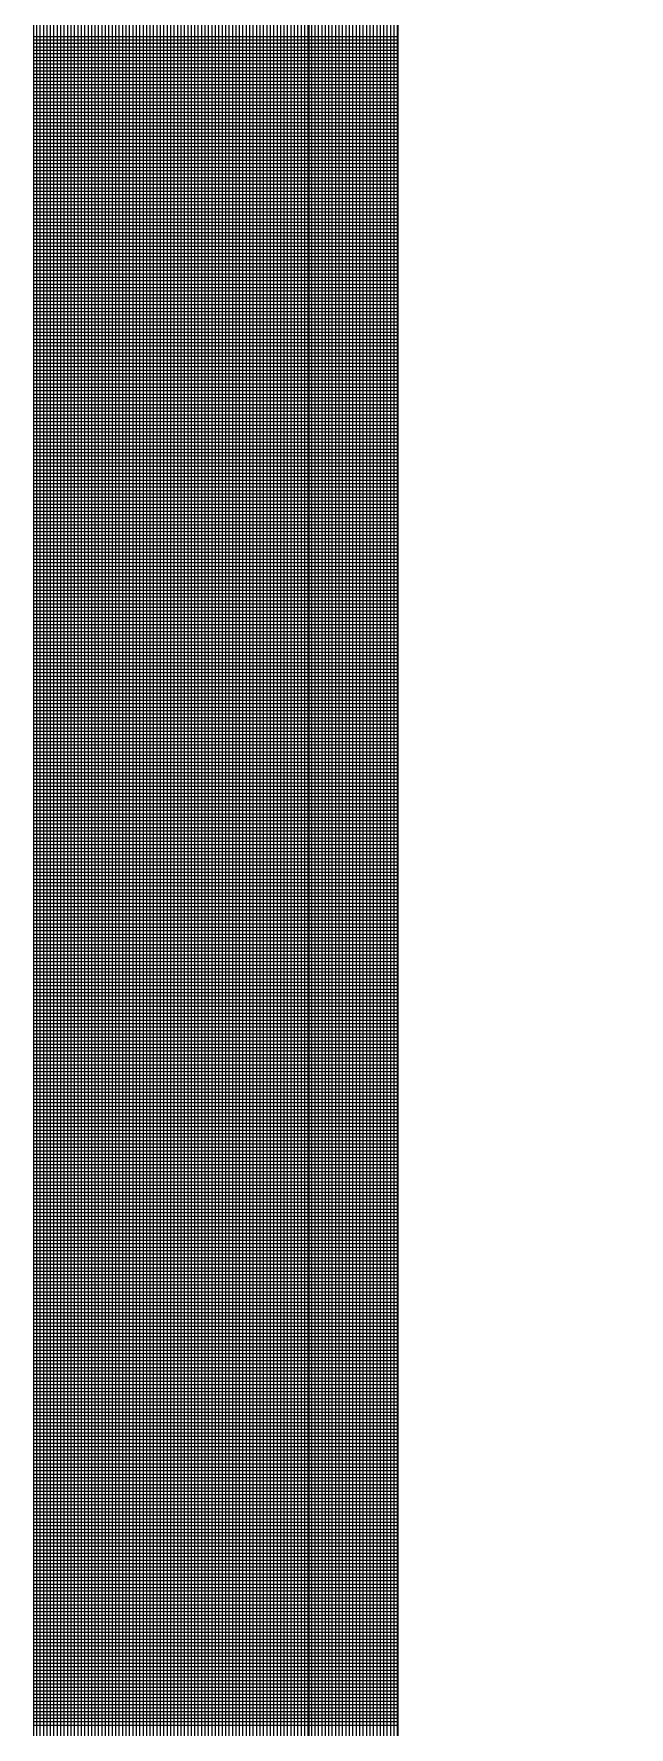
# Model space of a CAD drawing. Header units: inches. Extents: x -675 to 1187, y -924 to 1124.
# Drawn here: x -675.4 to -653.7, y 828.7 to 890.2 of the extents above; entities that cross this region are included whole.
import ezdxf

# ---------------------------------------------------------------- set-up
doc = ezdxf.new("R2010")
doc.units = ezdxf.units.IN
doc.header["$MEASUREMENT"] = 0
doc.layers.add('Base_dwg', color=8, linetype='Continuous', lineweight=9)
doc.layers.add('core and shell', color=50, linetype='Continuous', lineweight=9)

# ---------------------------------------------------------------- blocks, each defined once
blk = doc.blocks.new('Base_dwg-531197-Level 1 Copy 1')
at = {"layer": 'core and shell'}
blk.add_line((335.411, 359.899), (335.411, 1861.472), dxfattribs=at)
at = {"layer": 'core and shell', "flags": 128}
for points in [[(335.145, 326.449), (335.145, 359.898), (335.145, 1861.473), (335.145, 1894.858)], [(335.27, 326.25), (335.27, 359.899), (335.27, 1861.472), (335.27, 1895.058)], [(335.395, 326.052), (335.395, 359.899), (335.395, 1861.472), (335.395, 1895.256)], [(334.77, 327.058), (334.77, 359.896), (334.77, 1861.475), (334.77, 1894.249)], [(334.895, 326.853), (334.895, 359.897), (334.895, 1861.474), (334.895, 1894.454), (347.067, 1894.454)], [(335.02, 326.65), (335.02, 359.897), (335.02, 1861.474), (335.02, 1894.657)], [(334.395, 327.681), (334.395, 359.894), (334.395, 1861.477), (334.395, 1893.625)], [(334.52, 327.472), (334.52, 359.895), (334.52, 1861.477), (334.52, 1893.835), (346.582, 1893.835)], [(334.645, 327.264), (334.645, 359.896), (334.645, 1861.476), (334.645, 1894.043)], [(334.145, 328.107), (334.145, 359.893), (334.145, 1861.479), (334.145, 1893.2)], [(334.27, 327.893), (334.27, 359.894), (334.27, 1861.478), (334.27, 1893.413)], [(333.77, 328.758), (333.77, 359.891), (333.77, 1861.481), (333.77, 1892.547)], [(333.895, 328.539), (333.895, 359.892), (333.895, 1861.48), (333.895, 1892.767)], [(334.02, 328.322), (334.02, 359.893), (334.02, 1861.479), (334.02, 1892.984)], [(333.395, 329.429), (333.395, 359.89), (333.395, 1861.483), (333.395, 1891.876)], [(345.313, 329.206), (333.52, 329.206), (333.52, 359.89), (333.52, 1861.482), (333.52, 1892.102)], [(333.645, 328.98), (333.645, 359.891), (333.645, 1861.482), (333.645, 1892.326), (345.474, 1892.326)], [(333.02, 330.118), (333.02, 359.888), (333.02, 1861.485), (333.02, 1891.186)], [(333.145, 329.886), (333.145, 359.888), (333.145, 1861.484), (333.145, 1891.418)], [(333.27, 329.656), (333.27, 359.889), (333.27, 1861.484), (333.27, 1891.648)], [(332.77, 330.589), (332.77, 359.887), (332.77, 1861.486), (332.77, 1890.715)], [(332.895, 330.353), (332.895, 359.887), (332.895, 1861.486), (332.895, 1890.952), (344.527, 1890.952)], [(332.395, 331.315), (332.395, 359.885), (332.395, 1861.489), (332.395, 1889.989)], [(332.52, 331.07), (332.52, 359.885), (332.52, 1861.488), (332.52, 1890.233)], [(344.211, 330.831), (332.645, 330.831), (332.645, 359.886), (332.645, 1861.487), (332.645, 1890.475)], [(332.145, 331.811), (332.145, 359.884), (332.145, 1861.49), (332.145, 1889.492)], [(332.27, 331.561), (332.27, 359.884), (332.27, 1861.489), (332.27, 1889.742)], [(343.116, 332.581), (331.77, 332.581), (331.77, 359.882), (331.77, 1861.492), (331.77, 1888.726)], [(331.895, 332.318), (331.895, 359.882), (331.895, 1861.491), (331.895, 1888.984)], [(332.02, 332.063), (332.02, 359.883), (332.02, 1861.491), (332.02, 1889.24)], [(331.52, 333.101), (331.52, 359.881), (331.52, 1861.493), (331.52, 1888.201), (342.81, 1888.201)], [(342.967, 332.831), (331.645, 332.831), (331.645, 359.881), (331.645, 1861.493), (331.645, 1888.465)], [(331.27, 333.639), (331.27, 359.879), (331.27, 1861.495), (331.27, 1887.663)], [(331.395, 333.368), (331.395, 359.88), (331.395, 1861.494), (331.395, 1887.933)], [(331.02, 334.19), (331.02, 359.878), (331.02, 1861.496), (331.02, 1887.111)], [(331.145, 333.913), (331.145, 359.879), (331.145, 1861.496), (331.145, 1887.389)], [(330.645, 335.043), (330.645, 359.876), (330.645, 1861.498), (330.645, 1886.257)], [(330.77, 334.755), (330.77, 359.877), (330.77, 1861.498), (330.77, 1886.546)], [(330.895, 334.471), (330.895, 359.878), (330.895, 1861.497), (330.895, 1886.83), (342.034, 1886.83)], [(330.395, 335.632), (330.395, 359.875), (330.395, 1861.5), (330.395, 1885.668)], [(341.575, 335.331), (330.52, 335.331), (330.52, 359.876), (330.52, 1861.499), (330.52, 1885.965)], [(330.145, 336.237), (330.145, 359.874), (330.145, 1861.501), (330.145, 1885.063)], [(330.27, 335.932), (330.27, 359.875), (330.27, 1861.5), (330.27, 1885.368)], [(329.895, 336.86), (329.895, 359.873), (329.895, 1861.503), (329.895, 1884.439)], [(330.02, 336.546), (330.02, 359.873), (330.02, 1861.502), (330.02, 1884.753)], [(329.645, 337.504), (329.645, 359.872), (329.645, 1861.504), (329.645, 1883.795)], [(329.77, 337.18), (329.77, 359.872), (329.77, 1861.503), (329.77, 1884.119)], [(340.349, 337.831), (329.52, 337.831), (329.52, 359.871), (329.52, 1861.505), (329.52, 1883.465)], [(329.27, 338.509), (329.27, 359.87), (329.27, 1861.506), (329.27, 1882.789)], [(329.395, 338.168), (329.395, 359.87), (329.395, 1861.505), (329.395, 1883.13)], [(339.741, 339.206), (329.02, 339.206), (329.02, 359.869), (329.02, 1861.508), (329.02, 1882.088)], [(329.145, 338.856), (329.145, 359.869), (329.145, 1861.507), (329.145, 1882.442)], [(328.77, 339.937), (328.77, 359.867), (328.77, 1861.509), (328.77, 1881.36)], [(328.895, 339.57), (328.895, 359.868), (328.895, 1861.508), (328.895, 1881.728)], [(328.645, 340.312), (328.645, 359.867), (328.645, 1861.51), (328.645, 1880.985)], [(338.983, 341.081), (328.395, 341.081), (328.395, 359.866), (328.395, 1861.511), (328.395, 1880.211), (338.979, 1880.211)], [(328.52, 340.694), (328.52, 359.866), (328.52, 1861.51), (328.52, 1880.602)], [(328.27, 341.485), (328.27, 359.865), (328.27, 1861.512), (328.27, 1879.811)], [(328.02, 342.314), (328.02, 359.864), (328.02, 1861.513), (328.02, 1878.982)], [(328.145, 341.894), (328.145, 359.864), (328.145, 1861.512), (328.145, 1879.401)], [(338.52, 1138.188), (338.52, 1143.063), (338.52, 1208.938), (338.52, 1861.502), (338.52, 1879.024)], [(338.645, 1208.938), (338.645, 1861.501), (338.645, 1879.373)], [(327.895, 342.744), (327.895, 359.863), (327.895, 1861.514), (327.895, 1878.551)], [(338.27, 1138.188), (338.27, 1143.063), (338.27, 1208.938), (338.27, 1861.504), (338.27, 1878.302)], [(338.395, 1138.188), (338.395, 1143.063), (338.395, 1208.938), (338.395, 1861.503), (338.395, 1878.667)], [(327.645, 343.64), (327.645, 359.862), (327.645, 1861.515), (327.645, 1877.654)], [(327.77, 343.186), (327.77, 359.863), (327.77, 1861.515), (327.77, 1878.109)], [(338.145, 1138.188), (338.145, 1143.063), (338.145, 1208.938), (338.145, 1861.504), (338.145, 1877.928)], [(327.52, 344.108), (327.52, 359.861), (327.52, 1861.516), (327.52, 1877.186)], [(337.895, 1138.188), (337.895, 1143.063), (337.895, 1208.938), (337.895, 1861.506), (337.895, 1877.151)], [(338.02, 1138.188), (338.02, 1143.063), (338.02, 1208.938), (338.02, 1861.505), (338.02, 1877.545)], [(327.395, 344.591), (327.395, 359.861), (327.395, 1861.517), (327.395, 1876.703), (337.778, 1876.703)], [(337.77, 1138.188), (337.77, 1143.063), (337.77, 1208.938), (337.77, 1861.506), (337.77, 1876.747)], [(327.27, 345.09), (327.27, 359.86), (327.27, 1861.517), (327.27, 1876.204), (337.628, 1876.204)], [(337.52, 1138.188), (337.52, 1143.063), (337.52, 1208.938), (337.52, 1861.508), (337.52, 1875.903)], [(337.645, 1138.188), (337.645, 1143.063), (337.645, 1208.938), (337.645, 1861.507), (337.645, 1876.331), (341.044, 1876.331)], [(327.02, 346.144), (327.02, 359.859), (327.02, 1861.519), (327.02, 1875.15)], [(327.145, 345.607), (327.145, 359.86), (327.145, 1861.518), (327.145, 1875.687)], [(337.395, 1138.188), (337.395, 1143.063), (337.395, 1208.938), (337.395, 1861.508), (337.395, 1875.461), (340.776, 1875.461)], [(337.177, 346.706), (326.895, 346.706), (326.895, 359.858), (326.895, 1861.519), (326.895, 1874.591)], [(337.145, 1138.188), (337.145, 1143.063), (337.145, 1208.938), (337.145, 1861.51), (337.145, 1874.53)], [(337.27, 1138.188), (337.27, 1143.063), (337.27, 1208.938), (337.27, 1861.509), (337.27, 1875.004)], [(326.77, 347.286), (326.77, 359.858), (326.77, 1861.52), (326.77, 1874.007)], [(337.02, 1138.188), (337.02, 1143.063), (337.02, 1208.938), (337.02, 1861.51), (337.02, 1874.039)], [(326.645, 347.898), (326.645, 359.857), (326.645, 1861.521), (326.645, 1873.395)], [(336.895, 1138.188), (336.895, 1143.063), (336.895, 1208.938), (336.895, 1861.511), (336.895, 1873.526)], [(326.52, 348.543), (326.52, 359.857), (326.52, 1861.522), (326.52, 1872.75)], [(336.77, 1138.188), (336.77, 1143.063), (336.77, 1208.938), (336.77, 1861.512), (336.77, 1872.991)], [(336.645, 1138.188), (336.645, 1143.063), (336.645, 1208.938), (336.645, 1861.512), (336.645, 1872.429)], [(326.395, 349.226), (326.395, 359.856), (326.395, 1861.522), (326.395, 1872.066)], [(336.52, 1138.188), (336.52, 1143.063), (336.52, 1208.938), (336.52, 1861.513), (336.52, 1871.837), (339.841, 1871.831)], [(336.432, 349.956), (326.27, 349.956), (326.27, 359.855), (326.27, 1861.523), (326.27, 1871.337), (336.431, 1871.337)], [(336.395, 1138.188), (336.395, 1143.063), (336.395, 1208.938), (336.395, 1861.514), (336.395, 1871.21), (339.708, 1871.21)], [(326.145, 350.74), (326.145, 359.855), (326.145, 1861.524), (326.145, 1870.551)], [(336.27, 1138.188), (336.27, 1143.063), (336.27, 1208.938), (336.27, 1861.514), (336.27, 1870.54)], [(326.02, 351.597), (326.02, 359.854), (326.02, 1861.524), (326.02, 1869.695)], [(336.145, 1208.938), (336.145, 1861.515), (336.145, 1869.818)], [(336.02, 1208.938), (336.02, 1861.516), (336.02, 1869.03)], [(325.895, 352.548), (325.895, 359.854), (325.895, 1861.525), (325.895, 1868.744)], [(335.895, 1208.938), (335.895, 1861.517), (335.895, 1868.154)], [(325.77, 353.633), (325.77, 359.853), (325.77, 1861.526), (325.77, 1867.659)], [(335.77, 1208.938), (335.77, 1861.517), (335.77, 1867.153)], [(325.645, 354.931), (325.645, 359.852), (325.645, 1861.526), (325.645, 1866.363)], [(335.645, 1208.938), (335.645, 1861.518), (335.645, 1865.954)], [(325.52, 356.653), (325.52, 359.852), (325.52, 1861.527), (325.52, 1864.644)], [(335.52, 1208.938), (335.52, 1861.519), (335.52, 1864.353)], [(335.412, 359.831), (325.411, 359.831), (325.411, 359.851), (325.411, 1861.528), (325.412, 1861.556)], [(335.416, 1861.528), (335.416, 1861.519), (335.416, 1208.938), (338.662, 1208.938), (338.662, 1861.501)], [(338.665, 1814.081), (335.411, 1814.081), (325.411, 1814.081)], [(338.665, 1813.956), (335.411, 1813.956), (325.411, 1813.956)], [(338.665, 1813.831), (335.411, 1813.831), (325.411, 1813.831)], [(338.665, 1813.706), (335.411, 1813.706), (325.411, 1813.706)], [(338.665, 1813.581), (335.411, 1813.581), (325.411, 1813.581)], [(338.665, 1813.456), (335.411, 1813.456), (325.411, 1813.456)], [(338.665, 1813.331), (335.411, 1813.331), (325.411, 1813.331)], [(338.665, 1813.206), (335.411, 1813.206), (325.411, 1813.206)], [(338.665, 1813.081), (335.411, 1813.081), (325.411, 1813.081)], [(338.665, 1812.956), (335.411, 1812.956), (325.411, 1812.956)], [(338.665, 1812.831), (335.411, 1812.831), (325.411, 1812.831)], [(338.665, 1812.706), (335.411, 1812.706), (325.411, 1812.706)], [(338.665, 1812.581), (335.411, 1812.581), (325.411, 1812.581)], [(338.665, 1812.456), (335.411, 1812.456), (325.411, 1812.456)], [(338.665, 1812.331), (335.411, 1812.331), (325.411, 1812.331)], [(338.665, 1812.206), (335.411, 1812.206), (325.411, 1812.206)], [(338.665, 1812.081), (335.411, 1812.081), (325.411, 1812.081)], [(338.665, 1811.956), (335.411, 1811.956), (325.411, 1811.956)], [(338.665, 1811.831), (335.411, 1811.831), (325.411, 1811.831)], [(338.665, 1811.706), (335.411, 1811.706), (325.411, 1811.706)], [(338.665, 1811.581), (335.411, 1811.581), (325.411, 1811.581)], [(338.665, 1811.456), (335.411, 1811.456), (325.411, 1811.456)], [(338.665, 1811.331), (335.411, 1811.331), (325.411, 1811.331)], [(338.665, 1811.206), (335.411, 1811.206), (325.411, 1811.206)], [(338.665, 1811.081), (335.411, 1811.081), (325.411, 1811.081)], [(338.665, 1810.956), (335.411, 1810.956), (325.411, 1810.956)], [(338.665, 1810.831), (335.411, 1810.831), (325.411, 1810.831)], [(338.665, 1810.706), (335.411, 1810.706), (325.411, 1810.706)], [(338.665, 1810.581), (335.411, 1810.581), (325.411, 1810.581)], [(338.665, 1810.456), (335.411, 1810.456), (325.411, 1810.456)], [(338.665, 1810.331), (335.411, 1810.331), (325.411, 1810.331)], [(338.665, 1810.206), (335.411, 1810.206), (325.411, 1810.206)], [(338.665, 1810.081), (335.411, 1810.081), (325.411, 1810.081)], [(338.665, 1809.956), (335.411, 1809.956), (325.411, 1809.956)], [(338.665, 1809.831), (335.411, 1809.831), (325.411, 1809.831)], [(338.665, 1809.706), (335.411, 1809.706), (325.411, 1809.706)], [(338.665, 1809.581), (335.411, 1809.581), (325.411, 1809.581)], [(338.665, 1809.456), (335.411, 1809.456), (325.411, 1809.456)], [(338.665, 1809.331), (335.411, 1809.331), (325.411, 1809.331)], [(338.665, 1809.206), (335.411, 1809.206), (325.411, 1809.206)], [(338.665, 1809.081), (335.411, 1809.081), (325.411, 1809.081)], [(338.665, 1808.956), (335.411, 1808.956), (325.411, 1808.956)], [(338.665, 1808.831), (335.411, 1808.831), (325.411, 1808.831)], [(338.665, 1808.706), (335.411, 1808.706), (325.411, 1808.706)], [(338.665, 1808.581), (335.411, 1808.581), (325.411, 1808.581)], [(338.665, 1808.456), (335.411, 1808.456), (325.411, 1808.456)], [(338.665, 1808.331), (335.411, 1808.331), (325.411, 1808.331)], [(338.665, 1808.206), (335.411, 1808.206), (325.411, 1808.206)], [(338.665, 1808.081), (335.411, 1808.081), (325.411, 1808.081)], [(338.665, 1807.956), (335.411, 1807.956), (325.411, 1807.956)], [(338.665, 1807.831), (335.411, 1807.831), (325.411, 1807.831)], [(338.665, 1807.706), (335.411, 1807.706), (325.411, 1807.706)], [(338.665, 1807.581), (335.411, 1807.581), (325.411, 1807.581)], [(338.665, 1807.456), (335.411, 1807.456), (325.411, 1807.456)], [(338.665, 1807.331), (335.411, 1807.331), (325.411, 1807.331)], [(338.665, 1807.206), (335.411, 1807.206), (325.411, 1807.206)], [(338.665, 1807.081), (335.411, 1807.081), (325.411, 1807.081)], [(338.665, 1806.956), (335.411, 1806.956), (325.411, 1806.956)], [(338.665, 1806.831), (335.411, 1806.831), (325.411, 1806.831)], [(338.665, 1806.706), (335.411, 1806.706), (325.411, 1806.706)], [(338.665, 1806.581), (335.411, 1806.581), (325.411, 1806.581)], [(338.665, 1806.456), (335.411, 1806.456), (325.411, 1806.456)], [(338.665, 1806.331), (335.411, 1806.331), (325.411, 1806.331)], [(338.665, 1806.206), (335.411, 1806.206), (325.411, 1806.206)], [(338.665, 1806.081), (335.411, 1806.081), (325.411, 1806.081)], [(338.665, 1805.956), (335.411, 1805.956), (325.411, 1805.956)], [(338.665, 1805.831), (335.411, 1805.831), (325.411, 1805.831)], [(338.665, 1805.706), (335.411, 1805.706), (325.411, 1805.706)], [(338.665, 1805.581), (335.411, 1805.581), (325.411, 1805.581)], [(338.665, 1805.456), (335.411, 1805.456), (325.411, 1805.456)], [(338.665, 1805.331), (335.411, 1805.331), (325.411, 1805.331)], [(338.665, 1805.206), (335.411, 1805.206), (325.411, 1805.206)], [(338.665, 1805.081), (335.411, 1805.081), (325.411, 1805.081)], [(338.665, 1804.956), (335.411, 1804.956), (325.411, 1804.956)], [(338.665, 1804.831), (335.411, 1804.831), (325.411, 1804.831)], [(338.665, 1804.706), (335.411, 1804.706), (325.411, 1804.706)], [(338.665, 1804.581), (335.411, 1804.581), (325.411, 1804.581)], [(338.665, 1804.456), (335.411, 1804.456), (325.411, 1804.456)], [(338.665, 1804.331), (335.411, 1804.331), (325.411, 1804.331)], [(338.665, 1804.206), (335.411, 1804.206), (325.411, 1804.206)], [(338.665, 1804.081), (335.411, 1804.081), (325.411, 1804.081)], [(338.665, 1803.956), (335.411, 1803.956), (325.411, 1803.956)], [(338.665, 1803.831), (335.411, 1803.831), (325.411, 1803.831)], [(338.665, 1803.706), (335.411, 1803.706), (325.411, 1803.706)], [(338.665, 1803.581), (335.411, 1803.581), (325.411, 1803.581)], [(338.665, 1803.456), (335.411, 1803.456), (325.411, 1803.456)], [(338.665, 1803.331), (335.411, 1803.331), (325.411, 1803.331)], [(338.665, 1803.206), (335.411, 1803.206), (325.411, 1803.206)], [(338.665, 1803.081), (335.411, 1803.081), (325.411, 1803.081)], [(338.665, 1802.956), (335.411, 1802.956), (325.411, 1802.956)], [(338.665, 1802.831), (335.411, 1802.831), (325.411, 1802.831)], [(338.665, 1802.706), (335.411, 1802.706), (325.411, 1802.706)], [(338.665, 1802.581), (335.411, 1802.581), (325.411, 1802.581)], [(338.665, 1802.456), (335.411, 1802.456), (325.411, 1802.456)], [(338.665, 1802.331), (335.411, 1802.331), (325.411, 1802.331)], [(338.665, 1802.206), (335.411, 1802.206), (325.411, 1802.206)], [(338.665, 1802.081), (335.411, 1802.081), (325.411, 1802.081)], [(338.665, 1801.956), (335.411, 1801.956), (325.411, 1801.956)], [(338.665, 1801.831), (335.411, 1801.831), (325.411, 1801.831)], [(338.665, 1801.706), (335.411, 1801.706), (325.411, 1801.706)], [(338.665, 1801.581), (335.411, 1801.581), (325.411, 1801.581)], [(338.665, 1801.456), (335.411, 1801.456), (325.411, 1801.456)], [(338.665, 1801.331), (335.411, 1801.331), (325.411, 1801.331)], [(338.665, 1801.206), (335.411, 1801.206), (325.411, 1801.206)], [(338.665, 1801.081), (335.411, 1801.081), (325.411, 1801.081)], [(338.665, 1800.956), (335.411, 1800.956), (325.411, 1800.956)], [(338.665, 1800.831), (335.411, 1800.831), (325.411, 1800.831)], [(338.665, 1800.706), (335.411, 1800.706), (325.411, 1800.706)], [(338.665, 1800.581), (335.411, 1800.581), (325.411, 1800.581)], [(338.665, 1800.456), (335.411, 1800.456), (325.411, 1800.456)], [(338.665, 1800.331), (335.411, 1800.331), (325.411, 1800.331)], [(338.665, 1800.206), (335.411, 1800.206), (325.411, 1800.206)], [(338.665, 1800.081), (335.411, 1800.081), (325.411, 1800.081)], [(338.665, 1799.956), (335.411, 1799.956), (325.411, 1799.956)], [(338.665, 1799.831), (335.411, 1799.831), (325.411, 1799.831)], [(338.665, 1799.706), (335.411, 1799.706), (325.411, 1799.706)], [(338.665, 1799.581), (335.411, 1799.581), (325.411, 1799.581)], [(338.665, 1799.456), (335.411, 1799.456), (325.411, 1799.456)], [(338.665, 1799.331), (335.411, 1799.331), (325.411, 1799.331)], [(338.665, 1799.206), (335.411, 1799.206), (325.411, 1799.206)], [(338.665, 1799.081), (335.411, 1799.081), (325.411, 1799.081)], [(338.665, 1798.956), (335.411, 1798.956), (325.411, 1798.956)], [(338.665, 1798.831), (335.411, 1798.831), (325.411, 1798.831)], [(338.665, 1798.706), (335.411, 1798.706), (325.411, 1798.706)], [(338.665, 1798.581), (335.411, 1798.581), (325.411, 1798.581)], [(338.665, 1798.456), (335.411, 1798.456), (325.411, 1798.456)], [(338.665, 1798.331), (335.411, 1798.331), (325.411, 1798.331)], [(338.665, 1798.206), (335.411, 1798.206), (325.411, 1798.206)], [(338.665, 1798.081), (335.411, 1798.081), (325.411, 1798.081)], [(338.665, 1797.956), (335.411, 1797.956), (325.411, 1797.956)], [(338.665, 1797.831), (335.411, 1797.831), (325.411, 1797.831)], [(338.665, 1797.706), (335.411, 1797.706), (325.411, 1797.706)], [(338.665, 1797.581), (335.411, 1797.581), (325.411, 1797.581)], [(338.665, 1797.456), (335.411, 1797.456), (325.411, 1797.456)], [(338.665, 1797.331), (335.411, 1797.331), (325.411, 1797.331)], [(338.665, 1797.206), (335.411, 1797.206), (325.411, 1797.206)], [(338.665, 1797.081), (335.411, 1797.081), (325.411, 1797.081)], [(338.665, 1796.956), (335.411, 1796.956), (325.411, 1796.956)], [(338.665, 1796.831), (335.411, 1796.831), (325.411, 1796.831)], [(338.665, 1796.706), (335.411, 1796.706), (325.411, 1796.706)], [(338.665, 1796.581), (335.411, 1796.581), (325.411, 1796.581)], [(338.665, 1796.456), (335.411, 1796.456), (325.411, 1796.456)], [(338.665, 1796.331), (335.411, 1796.331), (325.411, 1796.331)], [(338.665, 1796.206), (335.411, 1796.206), (325.411, 1796.206)], [(338.665, 1796.081), (335.411, 1796.081), (325.411, 1796.081)], [(338.665, 1795.956), (335.411, 1795.956), (325.411, 1795.956)], [(338.665, 1795.831), (335.411, 1795.831), (325.411, 1795.831)], [(338.665, 1795.706), (335.411, 1795.706), (325.411, 1795.706)], [(338.665, 1795.581), (335.411, 1795.581), (325.411, 1795.581)], [(338.665, 1795.456), (335.411, 1795.456), (325.411, 1795.456)], [(338.665, 1795.331), (335.411, 1795.331), (325.411, 1795.331)], [(338.665, 1795.206), (335.411, 1795.206), (325.411, 1795.206)], [(338.665, 1795.081), (335.411, 1795.081), (325.411, 1795.081)], [(338.665, 1794.956), (335.411, 1794.956), (325.411, 1794.956)], [(338.665, 1794.831), (335.411, 1794.831), (325.411, 1794.831)], [(338.665, 1794.706), (335.411, 1794.706), (325.411, 1794.706)], [(338.665, 1794.581), (335.411, 1794.581), (325.411, 1794.581)], [(338.665, 1794.456), (335.411, 1794.456), (325.411, 1794.456)], [(338.665, 1794.331), (335.411, 1794.331), (325.411, 1794.331)], [(338.665, 1794.206), (335.411, 1794.206), (325.411, 1794.206)], [(338.665, 1794.081), (335.411, 1794.081), (325.411, 1794.081)], [(338.665, 1793.956), (335.411, 1793.956), (325.411, 1793.956)], [(338.665, 1793.831), (335.411, 1793.831), (325.411, 1793.831)], [(338.665, 1793.706), (335.411, 1793.706), (325.411, 1793.706)], [(338.665, 1793.581), (335.411, 1793.581), (325.411, 1793.581)], [(338.665, 1793.456), (335.411, 1793.456), (325.411, 1793.456)], [(338.665, 1793.331), (335.411, 1793.331), (325.411, 1793.331)], [(338.665, 1793.206), (335.411, 1793.206), (325.411, 1793.206)], [(338.665, 1793.081), (335.411, 1793.081), (325.411, 1793.081)], [(338.665, 1792.956), (335.411, 1792.956), (325.411, 1792.956)], [(338.665, 1792.831), (335.411, 1792.831), (325.411, 1792.831)], [(338.665, 1792.706), (335.411, 1792.706), (325.411, 1792.706)], [(338.665, 1792.581), (335.411, 1792.581), (325.411, 1792.581)], [(338.665, 1792.456), (335.411, 1792.456), (325.411, 1792.456)], [(338.665, 1792.331), (335.411, 1792.331), (325.411, 1792.331)], [(338.665, 1792.206), (335.411, 1792.206), (325.411, 1792.206)], [(338.665, 1792.081), (335.411, 1792.081), (325.411, 1792.081)], [(338.665, 1791.956), (335.411, 1791.956), (325.411, 1791.956)], [(338.665, 1791.831), (335.411, 1791.831), (325.411, 1791.831)], [(338.665, 1791.706), (335.411, 1791.706), (325.411, 1791.706)], [(338.665, 1791.581), (335.411, 1791.581), (325.411, 1791.581)], [(338.665, 1791.456), (335.411, 1791.456), (325.411, 1791.456)], [(338.665, 1791.331), (335.411, 1791.331), (325.411, 1791.331)], [(338.665, 1791.206), (335.411, 1791.206), (325.411, 1791.206)], [(338.665, 1791.081), (335.411, 1791.081), (325.411, 1791.081)], [(338.665, 1790.956), (335.411, 1790.956), (325.411, 1790.956)], [(338.665, 1790.831), (335.411, 1790.831), (325.411, 1790.831)], [(338.665, 1790.706), (335.411, 1790.706), (325.411, 1790.706)], [(338.665, 1790.581), (335.411, 1790.581), (325.411, 1790.581)], [(338.665, 1790.456), (335.411, 1790.456), (325.411, 1790.456)], [(338.665, 1790.331), (335.411, 1790.331), (325.411, 1790.331)], [(338.665, 1790.206), (335.411, 1790.206), (325.411, 1790.206)], [(338.665, 1790.081), (335.411, 1790.081), (325.411, 1790.081)], [(338.665, 1789.956), (335.411, 1789.956), (325.411, 1789.956)], [(338.665, 1789.831), (335.411, 1789.831), (325.411, 1789.831)], [(338.665, 1789.706), (335.411, 1789.706), (325.411, 1789.706)], [(338.665, 1789.581), (335.411, 1789.581), (325.411, 1789.581)], [(338.665, 1789.456), (335.411, 1789.456), (325.411, 1789.456)], [(338.665, 1789.331), (335.411, 1789.331), (325.411, 1789.331)], [(338.665, 1789.206), (335.411, 1789.206), (325.411, 1789.206)], [(338.665, 1789.081), (335.411, 1789.081), (325.411, 1789.081)], [(338.665, 1788.956), (335.411, 1788.956), (325.411, 1788.956)], [(338.665, 1788.831), (335.411, 1788.831), (325.411, 1788.831)], [(338.665, 1788.706), (335.411, 1788.706), (325.411, 1788.706)], [(338.665, 1788.581), (335.411, 1788.581), (325.411, 1788.581)], [(338.665, 1788.456), (335.411, 1788.456), (325.411, 1788.456)], [(338.665, 1788.331), (335.411, 1788.331), (325.411, 1788.331)], [(338.665, 1788.206), (335.411, 1788.206), (325.411, 1788.206)], [(338.665, 1788.081), (335.411, 1788.081), (325.411, 1788.081)], [(338.665, 1787.956), (335.411, 1787.956), (325.411, 1787.956)], [(338.665, 1787.831), (335.411, 1787.831), (325.411, 1787.831)], [(338.665, 1787.706), (335.411, 1787.706), (325.411, 1787.706)], [(338.665, 1787.581), (335.411, 1787.581), (325.411, 1787.581)], [(338.665, 1787.456), (335.411, 1787.456), (325.411, 1787.456)], [(338.665, 1787.331), (335.411, 1787.331), (325.411, 1787.331)], [(338.665, 1787.206), (335.411, 1787.206), (325.411, 1787.206)], [(338.665, 1787.081), (335.411, 1787.081), (325.411, 1787.081)], [(338.665, 1786.956), (335.411, 1786.956), (325.411, 1786.956)], [(338.665, 1786.831), (335.411, 1786.831), (325.411, 1786.831)], [(338.665, 1786.706), (335.411, 1786.706), (325.411, 1786.706)], [(338.665, 1786.581), (335.411, 1786.581), (325.411, 1786.581)], [(338.665, 1786.456), (335.411, 1786.456), (325.411, 1786.456)], [(338.665, 1786.331), (335.411, 1786.331), (325.411, 1786.331)], [(338.665, 1786.206), (335.411, 1786.206), (325.411, 1786.206)], [(338.665, 1786.081), (335.411, 1786.081), (325.411, 1786.081)], [(338.665, 1785.956), (335.411, 1785.956), (325.411, 1785.956)], [(338.665, 1785.831), (335.411, 1785.831), (325.411, 1785.831)], [(338.665, 1785.706), (335.411, 1785.706), (325.411, 1785.706)], [(338.665, 1785.581), (335.411, 1785.581), (325.411, 1785.581)], [(338.665, 1785.456), (335.411, 1785.456), (325.411, 1785.456)], [(338.665, 1785.331), (335.411, 1785.331), (325.411, 1785.331)], [(338.665, 1785.206), (335.411, 1785.206), (325.411, 1785.206)], [(338.665, 1785.081), (335.411, 1785.081), (325.411, 1785.081)], [(338.665, 1784.956), (335.411, 1784.956), (325.411, 1784.956)], [(338.665, 1784.831), (335.411, 1784.831), (325.411, 1784.831)], [(338.665, 1784.706), (335.411, 1784.706), (325.411, 1784.706)], [(338.665, 1784.581), (335.411, 1784.581), (325.411, 1784.581)], [(338.665, 1784.456), (335.411, 1784.456), (325.411, 1784.456)], [(338.665, 1784.331), (335.411, 1784.331), (325.411, 1784.331)], [(338.665, 1784.206), (335.411, 1784.206), (325.411, 1784.206)], [(338.665, 1784.081), (335.411, 1784.081), (325.411, 1784.081)], [(338.665, 1783.956), (335.411, 1783.956), (325.411, 1783.956)], [(338.665, 1783.831), (335.411, 1783.831), (325.411, 1783.831)], [(338.665, 1783.706), (335.411, 1783.706), (325.411, 1783.706)], [(338.665, 1783.581), (335.411, 1783.581), (325.411, 1783.581)], [(338.665, 1783.456), (335.411, 1783.456), (325.411, 1783.456)], [(338.665, 1783.331), (335.411, 1783.331), (325.411, 1783.331)], [(338.665, 1783.206), (335.411, 1783.206), (325.411, 1783.206)], [(338.665, 1783.081), (335.411, 1783.081), (325.411, 1783.081)], [(338.665, 1782.956), (335.411, 1782.956), (325.411, 1782.956)], [(338.665, 1782.831), (335.411, 1782.831), (325.411, 1782.831)], [(338.665, 1782.706), (335.411, 1782.706), (325.411, 1782.706)], [(338.665, 1782.581), (335.411, 1782.581), (325.411, 1782.581)], [(338.665, 1782.456), (335.411, 1782.456), (325.411, 1782.456)], [(338.665, 1782.331), (335.411, 1782.331), (325.411, 1782.331)], [(338.665, 1782.206), (335.411, 1782.206), (325.411, 1782.206)], [(338.665, 1782.081), (335.411, 1782.081), (325.411, 1782.081)], [(338.665, 1781.956), (335.411, 1781.956), (325.411, 1781.956)], [(338.665, 1781.831), (335.411, 1781.831), (325.411, 1781.831)], [(338.665, 1781.706), (335.411, 1781.706), (325.411, 1781.706)], [(338.665, 1781.581), (335.411, 1781.581), (325.411, 1781.581)], [(338.665, 1781.456), (335.411, 1781.456), (325.411, 1781.456)], [(338.665, 1781.331), (335.411, 1781.331), (325.411, 1781.331)], [(338.665, 1781.206), (335.411, 1781.206), (325.411, 1781.206)], [(338.665, 1781.081), (335.411, 1781.081), (325.411, 1781.081)], [(338.665, 1780.956), (335.411, 1780.956), (325.411, 1780.956)], [(338.665, 1780.831), (335.411, 1780.831), (325.411, 1780.831)], [(338.665, 1780.706), (335.411, 1780.706), (325.411, 1780.706)], [(338.665, 1780.581), (335.411, 1780.581), (325.411, 1780.581)], [(338.665, 1780.456), (335.411, 1780.456), (325.411, 1780.456)], [(338.665, 1780.331), (335.411, 1780.331), (325.411, 1780.331)], [(338.665, 1780.206), (335.411, 1780.206), (325.411, 1780.206)], [(338.665, 1780.081), (335.411, 1780.081), (325.411, 1780.081)], [(338.665, 1779.956), (335.411, 1779.956), (325.411, 1779.956)], [(338.665, 1779.831), (335.411, 1779.831), (325.411, 1779.831)], [(338.665, 1779.706), (335.411, 1779.706), (325.411, 1779.706)], [(338.665, 1779.581), (335.411, 1779.581), (325.411, 1779.581)], [(338.665, 1779.456), (335.411, 1779.456), (325.411, 1779.456)], [(338.665, 1779.331), (335.411, 1779.331), (325.411, 1779.331)], [(338.665, 1779.206), (335.411, 1779.206), (325.411, 1779.206)], [(338.665, 1779.081), (335.411, 1779.081), (325.411, 1779.081)], [(338.665, 1778.956), (335.411, 1778.956), (325.411, 1778.956)], [(338.665, 1778.831), (335.411, 1778.831), (325.411, 1778.831)], [(338.665, 1778.706), (335.411, 1778.706), (325.411, 1778.706)], [(338.665, 1778.581), (335.411, 1778.581), (325.411, 1778.581)], [(338.665, 1778.456), (335.411, 1778.456), (325.411, 1778.456)], [(338.665, 1778.331), (335.411, 1778.331), (325.411, 1778.331)], [(338.665, 1778.206), (335.411, 1778.206), (325.411, 1778.206)], [(338.665, 1778.081), (335.411, 1778.081), (325.411, 1778.081)], [(338.665, 1777.956), (335.411, 1777.956), (325.411, 1777.956)], [(338.665, 1777.831), (335.411, 1777.831), (325.411, 1777.831)], [(338.665, 1777.706), (335.411, 1777.706), (325.411, 1777.706)], [(338.665, 1777.581), (335.411, 1777.581), (325.411, 1777.581)], [(338.665, 1777.456), (335.411, 1777.456), (325.411, 1777.456)], [(338.665, 1777.331), (335.411, 1777.331), (325.411, 1777.331)], [(338.665, 1777.206), (335.411, 1777.206), (325.411, 1777.206)], [(338.665, 1777.081), (335.411, 1777.081), (325.411, 1777.081)], [(338.665, 1776.956), (335.411, 1776.956), (325.411, 1776.956)], [(338.665, 1776.831), (335.411, 1776.831), (325.411, 1776.831)], [(338.665, 1776.706), (335.411, 1776.706), (325.411, 1776.706)], [(338.665, 1776.581), (335.411, 1776.581), (325.411, 1776.581)], [(338.665, 1776.456), (335.411, 1776.456), (325.411, 1776.456)], [(338.665, 1776.331), (335.411, 1776.331), (325.411, 1776.331)], [(338.665, 1776.206), (335.411, 1776.206), (325.411, 1776.206)], [(338.665, 1776.081), (335.411, 1776.081), (325.411, 1776.081)], [(338.665, 1775.956), (335.411, 1775.956), (325.411, 1775.956)], [(338.665, 1775.831), (335.411, 1775.831), (325.411, 1775.831)], [(338.665, 1775.706), (335.411, 1775.706), (325.411, 1775.706)], [(338.665, 1775.581), (335.411, 1775.581), (325.411, 1775.581)], [(338.665, 1775.456), (335.411, 1775.456), (325.411, 1775.456)], [(338.665, 1775.331), (335.411, 1775.331), (325.411, 1775.331)], [(338.665, 1775.206), (335.411, 1775.206), (325.411, 1775.206)], [(338.665, 1775.081), (335.411, 1775.081), (325.411, 1775.081)], [(338.665, 1774.956), (335.411, 1774.956), (325.411, 1774.956)], [(338.665, 1774.831), (335.411, 1774.831), (325.411, 1774.831)], [(338.665, 1774.706), (335.411, 1774.706), (325.411, 1774.706)], [(338.665, 1774.581), (335.411, 1774.581), (325.411, 1774.581)], [(338.665, 1774.456), (335.411, 1774.456), (325.411, 1774.456)], [(338.665, 1774.331), (335.411, 1774.331), (325.411, 1774.331)], [(338.665, 1774.206), (335.411, 1774.206), (325.411, 1774.206)], [(338.665, 1774.081), (335.411, 1774.081), (325.411, 1774.081)], [(338.665, 1773.956), (335.411, 1773.956), (325.411, 1773.956)], [(338.665, 1773.831), (335.411, 1773.831), (325.411, 1773.831)], [(338.665, 1773.706), (335.411, 1773.706), (325.411, 1773.706)], [(338.665, 1773.581), (335.411, 1773.581), (325.411, 1773.581)], [(338.665, 1773.456), (335.411, 1773.456), (325.411, 1773.456)], [(338.665, 1773.331), (335.411, 1773.331), (325.411, 1773.331)], [(338.665, 1773.206), (335.411, 1773.206), (325.411, 1773.206)], [(338.665, 1773.081), (335.411, 1773.081), (325.411, 1773.081)], [(338.665, 1772.956), (335.411, 1772.956), (325.411, 1772.956)], [(338.665, 1772.831), (335.411, 1772.831), (325.411, 1772.831)], [(338.665, 1772.706), (335.411, 1772.706), (325.411, 1772.706)], [(338.665, 1772.581), (335.411, 1772.581), (325.411, 1772.581)], [(338.665, 1772.456), (335.411, 1772.456), (325.411, 1772.456)], [(338.665, 1772.331), (335.411, 1772.331), (325.411, 1772.331)], [(338.665, 1772.206), (335.411, 1772.206), (325.411, 1772.206)], [(338.665, 1772.081), (335.411, 1772.081), (325.411, 1772.081)], [(338.665, 1771.956), (335.411, 1771.956), (325.411, 1771.956)], [(338.665, 1771.831), (335.411, 1771.831), (325.411, 1771.831)], [(338.665, 1771.706), (335.411, 1771.706), (325.411, 1771.706)], [(338.665, 1771.581), (335.411, 1771.581), (325.411, 1771.581)], [(338.665, 1771.456), (335.411, 1771.456), (325.411, 1771.456)], [(338.665, 1771.331), (335.411, 1771.331), (325.411, 1771.331)], [(338.665, 1771.206), (335.411, 1771.206), (325.411, 1771.206)], [(338.665, 1771.081), (335.411, 1771.081), (325.411, 1771.081)], [(338.665, 1770.956), (335.411, 1770.956), (325.411, 1770.956)], [(338.665, 1770.831), (335.411, 1770.831), (325.411, 1770.831)], [(338.665, 1770.706), (335.411, 1770.706), (325.411, 1770.706)], [(338.665, 1770.581), (335.411, 1770.581), (325.411, 1770.581)], [(338.665, 1770.456), (335.411, 1770.456), (325.411, 1770.456)], [(338.665, 1770.331), (335.411, 1770.331), (325.411, 1770.331)], [(338.665, 1770.206), (335.411, 1770.206), (325.411, 1770.206)], [(338.665, 1770.081), (335.411, 1770.081), (325.411, 1770.081)], [(338.665, 1769.956), (335.411, 1769.956), (325.411, 1769.956)], [(338.665, 1769.831), (335.411, 1769.831), (325.411, 1769.831)], [(338.665, 1769.706), (335.411, 1769.706), (325.411, 1769.706)], [(338.665, 1769.581), (335.411, 1769.581), (325.411, 1769.581)], [(338.665, 1769.456), (335.411, 1769.456), (325.411, 1769.456)], [(338.665, 1769.331), (335.411, 1769.331), (325.411, 1769.331)], [(338.665, 1769.206), (335.411, 1769.206), (325.411, 1769.206)], [(338.665, 1769.081), (335.411, 1769.081), (325.411, 1769.081)], [(338.665, 1768.956), (335.411, 1768.956), (325.411, 1768.956)], [(338.665, 1768.831), (335.411, 1768.831), (325.411, 1768.831)], [(338.665, 1768.706), (335.411, 1768.706), (325.411, 1768.706)], [(338.665, 1768.581), (335.411, 1768.581), (325.411, 1768.581)], [(338.665, 1768.456), (335.411, 1768.456), (325.411, 1768.456)], [(338.665, 1768.331), (335.411, 1768.331), (325.411, 1768.331)], [(338.665, 1768.206), (335.411, 1768.206), (325.411, 1768.206)], [(338.665, 1768.081), (335.411, 1768.081), (325.411, 1768.081)], [(338.665, 1767.956), (335.411, 1767.956), (325.411, 1767.956)], [(338.665, 1767.831), (335.411, 1767.831), (325.411, 1767.831)], [(338.665, 1767.706), (335.411, 1767.706), (325.411, 1767.706)], [(338.665, 1767.581), (335.411, 1767.581), (325.411, 1767.581)], [(338.665, 1767.456), (335.411, 1767.456), (325.411, 1767.456)], [(338.665, 1767.331), (335.411, 1767.331), (325.411, 1767.331)], [(338.665, 1767.206), (335.411, 1767.206), (325.411, 1767.206)], [(338.665, 1767.081), (335.411, 1767.081), (325.411, 1767.081)], [(338.665, 1766.956), (335.411, 1766.956), (325.411, 1766.956)], [(338.665, 1766.831), (335.411, 1766.831), (325.411, 1766.831)], [(338.665, 1766.706), (335.411, 1766.706), (325.411, 1766.706)], [(338.665, 1766.581), (335.411, 1766.581), (325.411, 1766.581)], [(338.665, 1766.456), (335.411, 1766.456), (325.411, 1766.456)], [(338.665, 1766.331), (335.411, 1766.331), (325.411, 1766.331)], [(338.665, 1766.206), (335.411, 1766.206), (325.411, 1766.206)], [(338.665, 1766.081), (335.411, 1766.081), (325.411, 1766.081)], [(338.665, 1765.956), (335.411, 1765.956), (325.411, 1765.956)], [(338.665, 1765.831), (335.411, 1765.831), (325.411, 1765.831)], [(338.665, 1765.706), (335.411, 1765.706), (325.411, 1765.706)], [(338.665, 1765.581), (335.411, 1765.581), (325.411, 1765.581)], [(338.665, 1765.456), (335.411, 1765.456), (325.411, 1765.456)], [(338.665, 1765.331), (335.411, 1765.331), (325.411, 1765.331)], [(338.665, 1765.206), (335.411, 1765.206), (325.411, 1765.206)], [(338.665, 1765.081), (335.411, 1765.081), (325.411, 1765.081)], [(338.665, 1764.956), (335.411, 1764.956), (325.411, 1764.956)], [(338.665, 1764.831), (335.411, 1764.831), (325.411, 1764.831)], [(338.665, 1764.706), (335.411, 1764.706), (325.411, 1764.706)], [(338.665, 1764.581), (335.411, 1764.581), (325.411, 1764.581)], [(338.665, 1764.456), (335.411, 1764.456), (325.411, 1764.456)], [(338.665, 1764.331), (335.411, 1764.331), (325.411, 1764.331)], [(338.665, 1764.206), (335.411, 1764.206), (325.411, 1764.206)], [(338.665, 1764.081), (335.411, 1764.081), (325.411, 1764.081)], [(338.665, 1763.956), (335.411, 1763.956), (325.411, 1763.956)], [(338.665, 1763.831), (335.411, 1763.831), (325.411, 1763.831)], [(338.665, 1763.706), (335.411, 1763.706), (325.411, 1763.706)], [(338.665, 1763.581), (335.411, 1763.581), (325.411, 1763.581)], [(338.665, 1763.456), (335.411, 1763.456), (325.411, 1763.456)], [(338.665, 1763.331), (335.411, 1763.331), (325.411, 1763.331)], [(338.665, 1763.206), (335.411, 1763.206), (325.411, 1763.206)], [(338.665, 1763.081), (335.411, 1763.081), (325.411, 1763.081)], [(338.665, 1762.956), (335.411, 1762.956), (325.411, 1762.956)], [(338.665, 1762.831), (335.411, 1762.831), (325.411, 1762.831)], [(338.665, 1762.706), (335.411, 1762.706), (325.411, 1762.706)], [(338.665, 1762.581), (335.411, 1762.581), (325.411, 1762.581)], [(338.665, 1762.456), (335.411, 1762.456), (325.411, 1762.456)], [(338.665, 1762.331), (335.411, 1762.331), (325.411, 1762.331)], [(338.665, 1762.206), (335.411, 1762.206), (325.411, 1762.206)], [(338.665, 1762.081), (335.411, 1762.081), (325.411, 1762.081)], [(338.665, 1761.956), (335.411, 1761.956), (325.411, 1761.956)], [(338.665, 1761.831), (335.411, 1761.831), (325.411, 1761.831)], [(338.665, 1761.706), (335.411, 1761.706), (325.411, 1761.706)], [(338.665, 1761.581), (335.411, 1761.581), (325.411, 1761.581)], [(338.665, 1761.456), (335.411, 1761.456), (325.411, 1761.456)], [(338.665, 1761.331), (335.411, 1761.331), (325.411, 1761.331)], [(338.665, 1761.206), (335.411, 1761.206), (325.411, 1761.206)], [(338.665, 1761.081), (335.411, 1761.081), (325.411, 1761.081)], [(338.665, 1760.956), (335.411, 1760.956), (325.411, 1760.956)], [(338.665, 1760.831), (335.411, 1760.831), (325.411, 1760.831)], [(338.665, 1760.706), (335.411, 1760.706), (325.411, 1760.706)], [(338.665, 1760.581), (335.411, 1760.581), (325.411, 1760.581)], [(338.665, 1760.456), (335.411, 1760.456), (325.411, 1760.456)], [(338.665, 1760.331), (335.411, 1760.331), (325.411, 1760.331)], [(338.665, 1760.206), (335.411, 1760.206), (325.411, 1760.206)], [(338.665, 1760.081), (335.411, 1760.081), (325.411, 1760.081)], [(338.665, 1759.956), (335.411, 1759.956), (325.411, 1759.956)], [(338.665, 1759.831), (335.411, 1759.831), (325.411, 1759.831)], [(338.665, 1759.706), (335.411, 1759.706), (325.411, 1759.706)], [(338.665, 1759.581), (335.411, 1759.581), (325.411, 1759.581)], [(338.665, 1759.456), (335.411, 1759.456), (325.411, 1759.456)], [(338.665, 1759.331), (335.411, 1759.331), (325.411, 1759.331)], [(338.665, 1759.206), (335.411, 1759.206), (325.411, 1759.206)], [(338.665, 1759.081), (335.411, 1759.081), (325.411, 1759.081)], [(338.665, 1758.956), (335.411, 1758.956), (325.411, 1758.956)], [(338.665, 1758.831), (335.411, 1758.831), (325.411, 1758.831)], [(338.665, 1758.706), (335.411, 1758.706), (325.411, 1758.706)], [(338.665, 1758.581), (335.411, 1758.581), (325.411, 1758.581)], [(338.665, 1758.456), (335.411, 1758.456), (325.411, 1758.456)], [(338.665, 1758.331), (335.411, 1758.331), (325.411, 1758.331)], [(338.665, 1758.206), (335.411, 1758.206), (325.411, 1758.206)], [(338.665, 1758.081), (335.411, 1758.081), (325.411, 1758.081)], [(338.665, 1757.956), (335.411, 1757.956), (325.411, 1757.956)], [(338.665, 1757.831), (335.411, 1757.831), (325.411, 1757.831)], [(338.665, 1757.706), (335.411, 1757.706), (325.411, 1757.706)], [(338.665, 1757.581), (335.411, 1757.581), (325.411, 1757.581)], [(338.665, 1757.456), (335.411, 1757.456), (325.411, 1757.456)], [(338.665, 1757.331), (335.411, 1757.331), (325.411, 1757.331)], [(338.665, 1757.206), (335.411, 1757.206), (325.411, 1757.206)], [(338.665, 1757.081), (335.411, 1757.081), (325.411, 1757.081)], [(338.665, 1756.956), (335.411, 1756.956), (325.411, 1756.956)], [(338.665, 1756.831), (335.411, 1756.831), (325.411, 1756.831)], [(338.665, 1756.706), (335.411, 1756.706), (325.411, 1756.706)], [(338.665, 1756.581), (335.411, 1756.581), (325.411, 1756.581)], [(338.665, 1756.456), (335.411, 1756.456), (325.411, 1756.456)], [(338.665, 1756.331), (335.411, 1756.331), (325.411, 1756.331)], [(338.665, 1756.206), (335.411, 1756.206), (325.411, 1756.206)], [(338.665, 1756.081), (335.411, 1756.081), (325.411, 1756.081)], [(338.665, 1755.956), (335.411, 1755.956), (325.411, 1755.956)], [(338.665, 1755.831), (335.411, 1755.831), (325.411, 1755.831)], [(338.665, 1755.706), (335.411, 1755.706), (325.411, 1755.706)], [(338.665, 1755.581), (335.411, 1755.581), (325.411, 1755.581)], [(338.665, 1755.456), (335.411, 1755.456), (325.411, 1755.456)], [(338.665, 1755.331), (335.411, 1755.331), (325.411, 1755.331)], [(338.665, 1755.206), (335.411, 1755.206), (325.411, 1755.206)], [(338.665, 1755.081), (335.411, 1755.081), (325.411, 1755.081)], [(338.665, 1754.956), (335.411, 1754.956), (325.411, 1754.956)], [(338.665, 1754.831), (335.411, 1754.831), (325.411, 1754.831)], [(338.665, 1754.706), (335.411, 1754.706), (325.411, 1754.706)], [(338.665, 1754.581), (335.411, 1754.581), (325.411, 1754.581)], [(338.665, 1754.456), (335.411, 1754.456), (325.411, 1754.456)], [(338.665, 1754.331), (335.411, 1754.331), (325.411, 1754.331)], [(338.665, 1754.206), (335.411, 1754.206), (325.411, 1754.206)], [(338.665, 1754.081), (335.411, 1754.081), (325.411, 1754.081)], [(338.665, 1753.956), (335.411, 1753.956), (325.411, 1753.956)], [(338.665, 1753.831), (335.411, 1753.831), (325.411, 1753.831)], [(338.665, 1753.706), (335.411, 1753.706), (325.411, 1753.706)], [(338.665, 1753.581), (335.411, 1753.581), (325.411, 1753.581)], [(338.665, 1753.456), (335.411, 1753.456), (325.411, 1753.456)], [(338.665, 1753.331), (335.411, 1753.331), (325.411, 1753.331)], [(338.665, 1753.206), (335.411, 1753.206), (325.411, 1753.206)], [(338.665, 1753.081), (335.411, 1753.081), (325.411, 1753.081)], [(338.665, 1752.956), (335.411, 1752.956), (325.411, 1752.956)], [(338.665, 1752.831), (335.411, 1752.831), (325.411, 1752.831)], [(338.665, 1752.706), (335.411, 1752.706), (325.411, 1752.706)]]:
    blk.add_lwpolyline(points, dxfattribs=at)

msp = doc.modelspace()

# ---------------------------------------------------------------- block references
at = {"layer": 'Base_dwg', "color": 7, "lineweight": 20}
msp.add_blockref('Base_dwg-531197-Level 1 Copy 1', (-1000.794, -923.952), dxfattribs=at)

doc.saveas('drawing.dxf')
